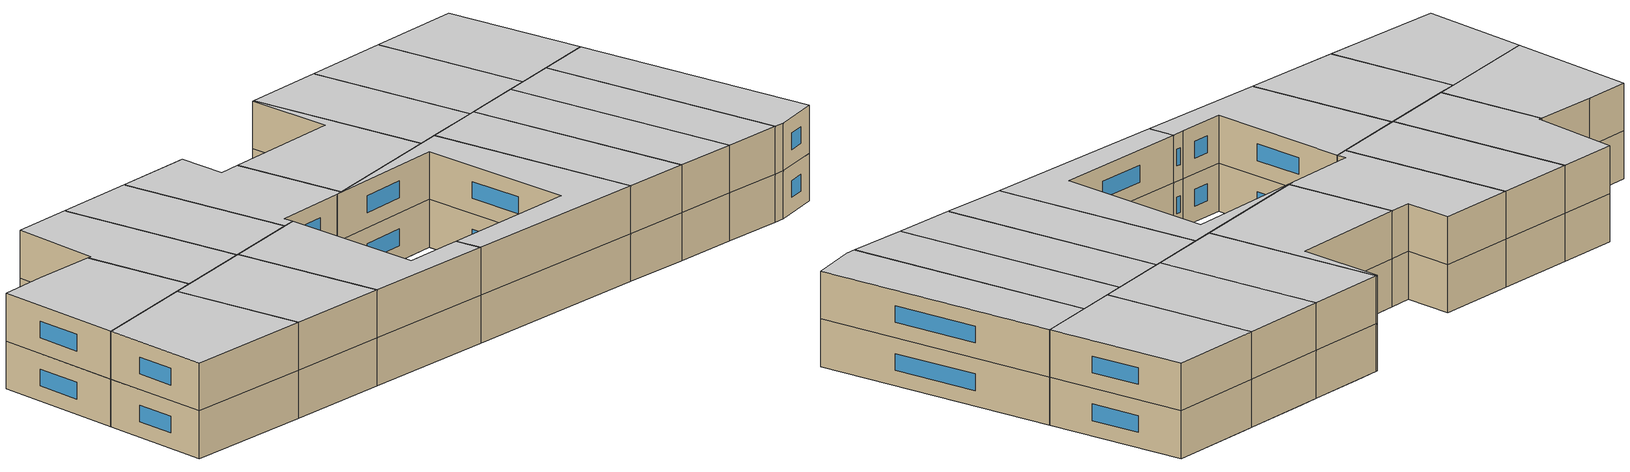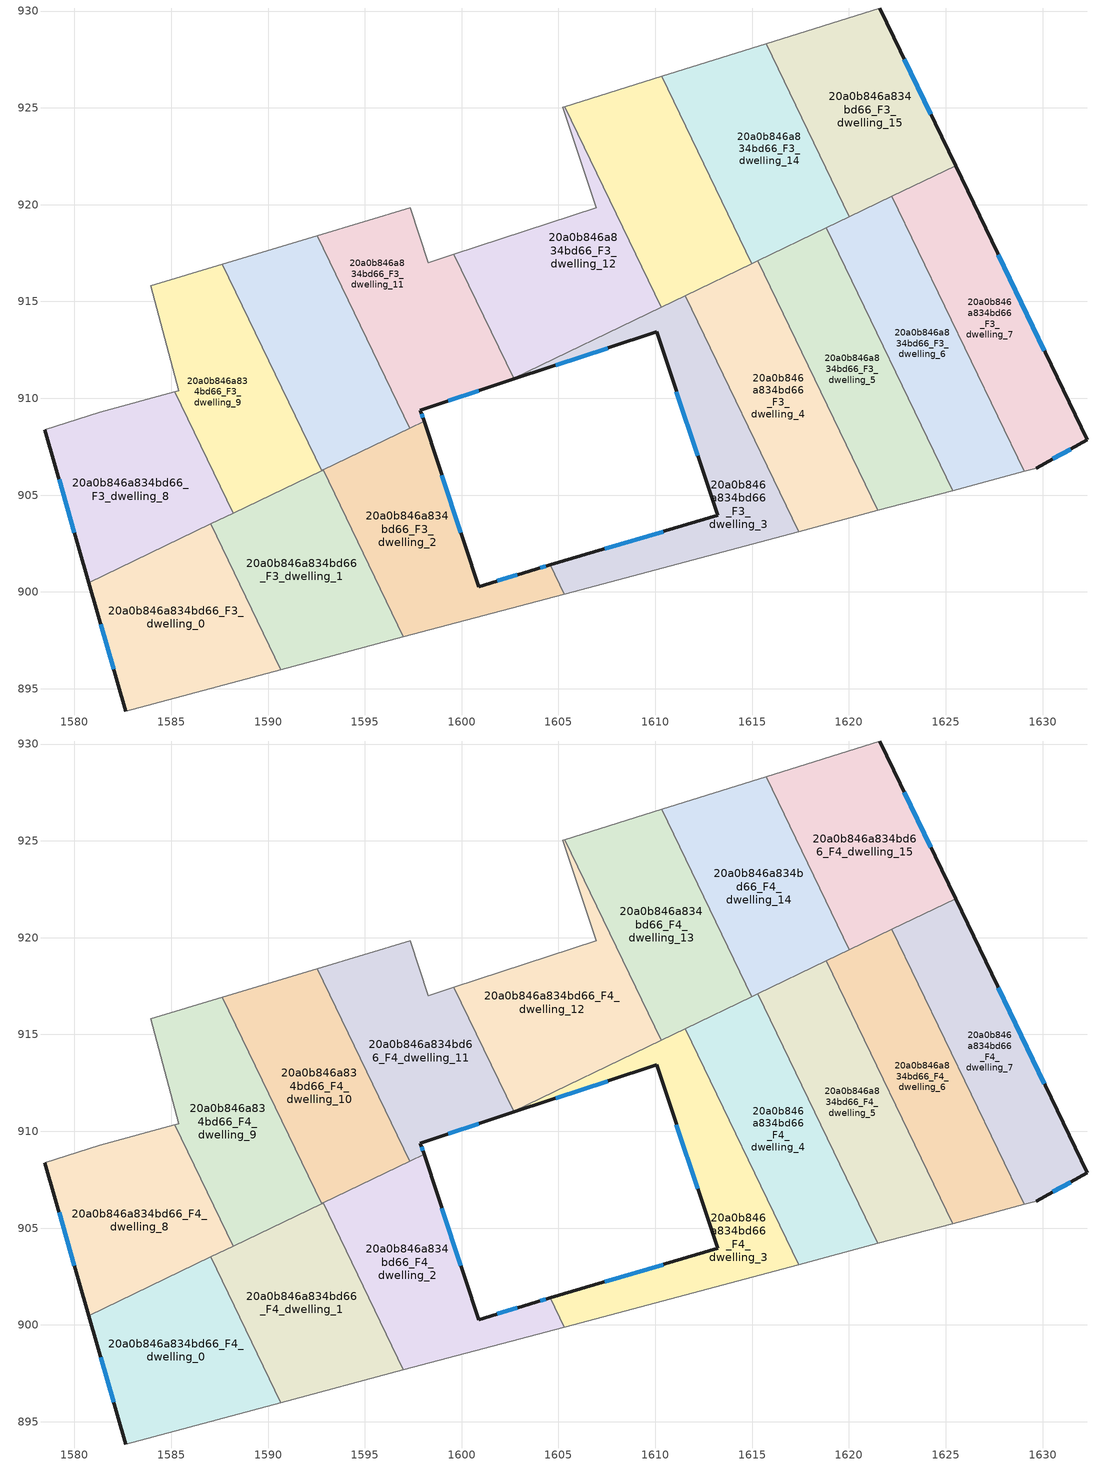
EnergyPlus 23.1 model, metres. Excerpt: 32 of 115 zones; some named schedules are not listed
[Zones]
20a0b846a834bd66_F3_dwelling_0
 floor to 20a0b846a834bd66_F2_dwelling_0 (EU_floor_Construction): 1587.04,903.51 1590.66,895.98 1582.65,893.85 1580.74,900.48 z9
 wall outside (EU_wall_Construction): 1580.74,900.48 1582.65,893.85 z9:12
 wall to 20a0b846a834bd66_F3_dwelling_1 (EU_wall_Construction): 1590.66,895.98 1587.04,903.51 z9:12
 wall adiabatic (EU_wall_Construction): 1582.65,893.85 1590.66,895.98 z9:12
 wall to 20a0b846a834bd66_F3_dwelling_8 (EU_wall_Construction): 1587.04,903.51 1580.74,900.48 z9:12
 window (EU_Window_Construction): 1581.36,898.33 1582.03,896.01 z9.98:11.02
20a0b846a834bd66_F3_dwelling_1
 floor to 20a0b846a834bd66_F2_dwelling_1 (EU_floor_Construction): 1592.84,906.3 1596.99,897.67 1590.66,895.98 1587.04,903.51 z9
 wall to 20a0b846a834bd66_F3_dwelling_2 (EU_wall_Construction): 1596.99,897.67 1592.84,906.3 z9:12
 wall adiabatic (EU_wall_Construction): 1590.66,895.98 1596.99,897.67 z9:12
 wall to 20a0b846a834bd66_F3_dwelling_9 (EU_wall_Construction): 1592.76,906.27 1588.2,904.07 z9:12
 wall to 20a0b846a834bd66_F3_dwelling_8 (EU_wall_Construction): 1588.2,904.07 1587.03,903.51 z9:12
 wall to 20a0b846a834bd66_F3_dwelling_10 (EU_wall_Construction): 1592.84,906.3 1592.76,906.27 z9:12
20a0b846a834bd66_F3_dwelling_10
 floor to 20a0b846a834bd66_F2_dwelling_10 (EU_floor_Construction): 1590.87,917.89 1595.76,907.71 1592.76,906.27 1587.64,916.92 z9
 floor to 20a0b846a834bd66_F2_dwelling_11 (EU_floor_Construction): 1592.54,918.39 1597.32,908.46 1595.76,907.71 1590.87,917.89 z9
 wall to 20a0b846a834bd66_F3_dwelling_11 (EU_wall_Construction): 1597.32,908.46 1592.54,918.39 z9:12
 wall to 20a0b846a834bd66_F3_dwelling_9 (EU_wall_Construction): 1587.64,916.92 1592.77,906.26 z9:12
 wall adiabatic (EU_wall_Construction): 1592.54,918.39 1587.64,916.92 z9:12
 wall to 20a0b846a834bd66_F3_dwelling_2 (EU_wall_Construction): 1592.84,906.3 1597.32,908.46 z9:12
20a0b846a834bd66_F3_dwelling_11
 floor to 20a0b846a834bd66_F2_dwelling_11 (EU_floor_Construction): 1597.33,919.83 1598.26,916.99 1596.84,916.52 1599.94,910.08 1597.86,909.39 1598.06,908.81 1597.32,908.46 1592.54,918.39 z9
 floor to 20a0b846a834bd66_F2_dwelling_12 (EU_floor_Construction): 1599.6,917.43 1602.68,911.03 1602.34,910.87 1599.94,910.08 1596.84,916.52 z9
 wall outside (EU_wall_Construction): 1598.06,908.81 1597.86,909.39 1602.33,910.87 z9:12
 wall adiabatic (EU_wall_Construction): 1599.6,917.43 1598.26,916.99 1597.33,919.83 1592.54,918.39 z9:12
 wall to 20a0b846a834bd66_F3_dwelling_12 (EU_wall_Construction): 1602.68,911.03 1599.6,917.43 z9:12
 wall to 20a0b846a834bd66_F3_dwelling_3 (EU_wall_Construction): 1602.33,910.87 1602.68,911.03 z9:12
 wall to 20a0b846a834bd66_F3_dwelling_2 (EU_wall_Construction): 1597.32,908.46 1598.06,908.81 z9:12
 window (EU_Window_Construction): 1599.32,909.87 1600.88,910.39 / 1597.99,909 1597.93,909.2 z9.98:11.02
20a0b846a834bd66_F3_dwelling_12
 floor to 20a0b846a834bd66_F2_dwelling_13 (EU_floor_Construction): 1605.32,925.07 1610.31,914.7 1606.06,912.66 1603.2,918.6 1606.96,919.84 1605.23,925.04 z9
 floor adiabatic (EU_floor_Construction): 1603.2,918.6 1606.06,912.66 1602.68,911.03 1599.6,917.43 z9
 wall adiabatic (EU_wall_Construction): 1605.32,925.07 1605.23,925.04 1606.96,919.84 1599.6,917.43 z9:12
 wall to 20a0b846a834bd66_F3_dwelling_13 (EU_wall_Construction): 1610.31,914.7 1605.32,925.07 z9:12
 wall to 20a0b846a834bd66_F3_dwelling_3 (EU_wall_Construction): 1602.68,911.03 1610.31,914.7 z9:12
20a0b846a834bd66_F3_dwelling_13
 floor to 20a0b846a834bd66_F2_dwelling_14 (EU_floor_Construction): 1610.33,926.63 1614.99,916.95 1611.83,915.44 1606.95,925.58 z9
 floor to 20a0b846a834bd66_F2_dwelling_13 (EU_floor_Construction): 1606.95,925.58 1611.83,915.44 1610.31,914.7 1605.32,925.07 z9
 wall to 20a0b846a834bd66_F3_dwelling_14 (EU_wall_Construction): 1614.99,916.95 1610.33,926.63 z9:12
 wall adiabatic (EU_wall_Construction): 1610.33,926.63 1605.32,925.07 z9:12
 wall to 20a0b846a834bd66_F3_dwelling_4 (EU_wall_Construction): 1611.56,915.3 1614.99,916.95 z9:12
 wall to 20a0b846a834bd66_F3_dwelling_3 (EU_wall_Construction): 1610.31,914.7 1611.56,915.3 z9:12
20a0b846a834bd66_F3_dwelling_14
 floor to 20a0b846a834bd66_F2_dwelling_14 (EU_floor_Construction): 1611.49,927 1616.07,917.47 1614.99,916.95 1610.33,926.63 z9
 floor to 20a0b846a834bd66_F2_dwelling_15 (EU_floor_Construction): 1615.72,928.32 1620.02,919.38 1616.07,917.48 1611.49,927 z9
 wall to 20a0b846a834bd66_F3_dwelling_15 (EU_wall_Construction): 1620.02,919.38 1615.72,928.32 z9:12
 wall adiabatic (EU_wall_Construction): 1615.72,928.32 1610.33,926.63 z9:12
 wall to 20a0b846a834bd66_F3_dwelling_5 (EU_wall_Construction): 1615.3,917.1 1618.84,918.81 z9:12
 wall to 20a0b846a834bd66_F3_dwelling_4 (EU_wall_Construction): 1614.99,916.95 1615.3,917.1 z9:12
 wall to 20a0b846a834bd66_F3_dwelling_6 (EU_wall_Construction): 1618.84,918.81 1620.02,919.38 z9:12
20a0b846a834bd66_F3_dwelling_15
 floor to 20a0b846a834bd66_F2_dwelling_16 (EU_floor_Construction): 1621.59,930.16 1625.51,922.01 1620.61,919.66 1616.35,928.52 z9
 floor to 20a0b846a834bd66_F2_dwelling_15 (EU_floor_Construction): 1616.35,928.52 1620.61,919.66 1620.02,919.38 1615.72,928.32 z9
 wall outside (EU_wall_Construction): 1625.51,922.01 1621.59,930.16 z9:12
 wall adiabatic (EU_wall_Construction): 1621.59,930.16 1615.72,928.32 z9:12
 wall to 20a0b846a834bd66_F3_dwelling_7 (EU_wall_Construction): 1622.21,920.43 1625.51,922.01 z9:12
 wall to 20a0b846a834bd66_F3_dwelling_6 (EU_wall_Construction): 1620.02,919.37 1622.21,920.43 z9:12
 window (EU_Window_Construction): 1624.24,924.66 1622.87,927.51 z9.98:11.02
20a0b846a834bd66_F3_dwelling_2
 floor to 20a0b846a834bd66_F2_dwelling_2 (EU_floor_Construction): 1598.06,908.81 1600.88,900.28 1603.81,901.17 1604.58,901.4 1605.31,899.89 1596.99,897.67 1592.84,906.3 z9
 wall outside (EU_wall_Construction): 1604.58,901.4 1603.81,901.17 1600.88,900.28 1598.06,908.81 z9:12
 wall to 20a0b846a834bd66_F3_dwelling_3 (EU_wall_Construction): 1605.31,899.89 1604.58,901.4 z9:12
 wall adiabatic (EU_wall_Construction): 1596.99,897.67 1605.31,899.89 z9:12
 window (EU_Window_Construction): 1599.96,903.05 1598.98,906.04 / 1602.86,900.88 1601.84,900.57 / 1604.33,901.32 1604.06,901.24 z9.98:11.02
20a0b846a834bd66_F3_dwelling_3
 floor to 20a0b846a834bd66_F2_dwelling_3 (EU_floor_Construction): 1611.56,915.3 1617.42,903.12 1605.31,899.89 1604.58,901.4 1613.21,903.95 1609.75,914.43 z9
 floor to 20a0b846a834bd66_F2_dwelling_13 (EU_floor_Construction): 1609.74,914.43 1610.07,913.43 1606.29,912.18 1606.06,912.66 z9
 floor adiabatic (EU_floor_Construction): 1610.07,913.43 1609.75,914.43 1613.21,903.95 z9
 floor to 20a0b846a834bd66_F2_dwelling_12 (EU_floor_Construction): 1606.05,912.66 1606.28,912.17 1602.34,910.87 z9
 wall outside (EU_wall_Construction): 1602.33,910.87 1610.07,913.43 1613.21,903.95 1604.58,901.4 z9:12
 wall to 20a0b846a834bd66_F3_dwelling_4 (EU_wall_Construction): 1617.42,903.12 1611.56,915.3 z9:12
 wall adiabatic (EU_wall_Construction): 1605.31,899.89 1617.42,903.12 z9:12
 window (EU_Window_Construction): 1611.1,910.35 1612.19,907.03 / 1604.85,911.7 1607.56,912.6 / 1610.41,903.12 1607.39,902.23 z9.98:11.02
20a0b846a834bd66_F3_dwelling_4
 floor to 20a0b846a834bd66_F2_dwelling_4 (EU_floor_Construction): 1615.3,917.1 1621.5,904.21 1617.42,903.12 1611.56,915.3 z9
 wall to 20a0b846a834bd66_F3_dwelling_5 (EU_wall_Construction): 1621.5,904.21 1615.3,917.1 z9:12
 wall adiabatic (EU_wall_Construction): 1617.42,903.12 1621.5,904.21 z9:12
20a0b846a834bd66_F3_dwelling_5
 floor to 20a0b846a834bd66_F2_dwelling_5 (EU_floor_Construction): 1618.84,918.81 1625.37,905.24 1621.5,904.21 1615.3,917.1 z9
 wall to 20a0b846a834bd66_F3_dwelling_6 (EU_wall_Construction): 1625.37,905.24 1618.84,918.81 z9:12
 wall adiabatic (EU_wall_Construction): 1621.5,904.21 1625.37,905.24 z9:12
20a0b846a834bd66_F3_dwelling_6
 floor to 20a0b846a834bd66_F2_dwelling_6 (EU_floor_Construction): 1622.21,920.43 1629.05,906.22 1625.37,905.24 1618.84,918.81 z9
 wall to 20a0b846a834bd66_F3_dwelling_7 (EU_wall_Construction): 1629.05,906.22 1622.21,920.43 z9:12
 wall adiabatic (EU_wall_Construction): 1625.37,905.24 1629.05,906.22 z9:12
20a0b846a834bd66_F3_dwelling_7
 floor to 20a0b846a834bd66_F2_dwelling_7 (EU_floor_Construction): 1625.51,922.01 1632.31,907.86 1629.68,906.39 1629.05,906.22 1622.21,920.43 z9
 wall outside (EU_wall_Construction): 1629.68,906.39 1632.31,907.86 1625.51,922.01 z9:12
 wall adiabatic (EU_wall_Construction): 1629.05,906.22 1629.68,906.39 z9:12
 window (EU_Window_Construction): 1630.1,912.46 1627.72,917.41 / 1630.54,906.87 1631.46,907.38 z9.98:11.02
20a0b846a834bd66_F3_dwelling_8
 floor to 20a0b846a834bd66_F2_dwelling_8 (EU_floor_Construction): 1584.29,910.09 1587.38,903.67 1580.74,900.48 1578.46,908.38 1581.31,909.27 z9
 floor to 20a0b846a834bd66_F2_dwelling_9 (EU_floor_Construction): 1585.19,910.33 1588.2,904.07 1587.38,903.67 1584.29,910.09 z9
 wall outside (EU_wall_Construction): 1578.46,908.38 1580.74,900.48 z9:12
 wall adiabatic (EU_wall_Construction): 1585.19,910.33 1581.31,909.27 1578.46,908.38 z9:12
 wall to 20a0b846a834bd66_F3_dwelling_9 (EU_wall_Construction): 1588.2,904.07 1585.19,910.33 z9:12
 window (EU_Window_Construction): 1579.2,905.81 1580,903.05 z9.98:11.02
20a0b846a834bd66_F3_dwelling_9
 floor to 20a0b846a834bd66_F2_dwelling_9 (EU_floor_Construction): 1586.59,916.61 1591.79,905.8 1588.2,904.07 1585.19,910.33 1585.39,910.39 1583.95,915.82 z9
 floor to 20a0b846a834bd66_F2_dwelling_10 (EU_floor_Construction): 1587.64,916.92 1592.76,906.27 1591.79,905.8 1586.59,916.61 z9
 wall adiabatic (EU_wall_Construction): 1587.64,916.92 1583.95,915.82 1585.39,910.39 1585.19,910.33 z9:12
20a0b846a834bd66_F4_dwelling_0
 floor to 20a0b846a834bd66_F3_dwelling_0 (EU_floor_Construction): 1587.04,903.51 1590.66,895.98 1582.65,893.85 1580.74,900.48 z12
 wall outside (EU_wall_Construction): 1580.74,900.48 1582.65,893.85 z12:15
 wall to 20a0b846a834bd66_F4_dwelling_1 (EU_wall_Construction): 1590.66,895.98 1587.04,903.51 z12:15
 wall adiabatic (EU_wall_Construction): 1582.65,893.85 1590.66,895.98 z12:15
 wall to 20a0b846a834bd66_F4_dwelling_8 (EU_wall_Construction): 1587.04,903.51 1580.74,900.48 z12:15
 window (EU_Window_Construction): 1581.36,898.33 1582.03,896.01 z12.98:14.02
 ceiling to 20a0b846a834bd66_F5_dwelling_0 (EU_floor_Construction): 1590.66,895.98 1587.04,903.51 1580.74,900.48 1582.65,893.85 z15
20a0b846a834bd66_F4_dwelling_1
 floor to 20a0b846a834bd66_F3_dwelling_1 (EU_floor_Construction): 1592.84,906.3 1596.99,897.67 1590.66,895.98 1587.04,903.51 z12
 wall to 20a0b846a834bd66_F4_dwelling_2 (EU_wall_Construction): 1596.99,897.67 1592.84,906.3 z12:15
 wall adiabatic (EU_wall_Construction): 1590.66,895.98 1596.99,897.67 z12:15
 wall to 20a0b846a834bd66_F4_dwelling_9 (EU_wall_Construction): 1592.76,906.27 1588.2,904.07 z12:15
 wall to 20a0b846a834bd66_F4_dwelling_8 (EU_wall_Construction): 1588.2,904.07 1587.03,903.51 z12:15
 wall to 20a0b846a834bd66_F4_dwelling_10 (EU_wall_Construction): 1592.84,906.3 1592.76,906.27 z12:15
 ceiling to 20a0b846a834bd66_F5_dwelling_1 (EU_floor_Construction): 1596.99,897.67 1592.84,906.3 1587.04,903.51 1590.66,895.98 z15
20a0b846a834bd66_F4_dwelling_10
 floor to 20a0b846a834bd66_F3_dwelling_10 (EU_floor_Construction): 1592.54,918.39 1597.32,908.46 1592.77,906.26 1587.64,916.92 z12
 wall to 20a0b846a834bd66_F4_dwelling_11 (EU_wall_Construction): 1597.32,908.46 1592.54,918.39 z12:15
 wall to 20a0b846a834bd66_F4_dwelling_9 (EU_wall_Construction): 1587.64,916.92 1592.77,906.26 z12:15
 wall adiabatic (EU_wall_Construction): 1592.54,918.39 1587.64,916.92 z12:15
 wall to 20a0b846a834bd66_F4_dwelling_2 (EU_wall_Construction): 1592.84,906.3 1597.32,908.46 z12:15
 ceiling to 20a0b846a834bd66_F5_dwelling_10 (EU_floor_Construction): 1597.32,908.46 1592.54,918.39 1587.64,916.92 1592.77,906.26 z15
20a0b846a834bd66_F4_dwelling_11
 floor to 20a0b846a834bd66_F3_dwelling_11 (EU_floor_Construction): 1599.6,917.43 1602.68,911.03 1602.33,910.87 1597.86,909.39 1598.06,908.81 1597.32,908.46 1592.54,918.39 1597.33,919.83 1598.26,916.99 z12
 wall outside (EU_wall_Construction): 1598.06,908.81 1597.86,909.39 1602.33,910.87 z12:15
 wall adiabatic (EU_wall_Construction): 1599.6,917.43 1598.26,916.99 1597.33,919.83 1592.54,918.39 z12:15
 wall to 20a0b846a834bd66_F4_dwelling_12 (EU_wall_Construction): 1602.68,911.03 1599.6,917.43 z12:15
 wall to 20a0b846a834bd66_F4_dwelling_3 (EU_wall_Construction): 1602.33,910.87 1602.68,911.03 z12:15
 wall to 20a0b846a834bd66_F4_dwelling_2 (EU_wall_Construction): 1597.32,908.46 1598.06,908.81 z12:15
 window (EU_Window_Construction): 1599.32,909.87 1600.88,910.39 / 1597.99,909 1597.93,909.2 z12.98:14.02
 ceiling to 20a0b846a834bd66_F5_dwelling_11 (EU_floor_Construction): 1602.33,910.87 1602.68,911.03 1599.6,917.43 1598.26,916.99 1597.33,919.83 1592.54,918.39 1597.32,908.46 1598.06,908.81 1597.86,909.39 z15
20a0b846a834bd66_F4_dwelling_12
 floor to 20a0b846a834bd66_F3_dwelling_12 (EU_floor_Construction): 1605.32,925.07 1610.31,914.7 1602.68,911.03 1599.6,917.43 1606.96,919.84 1605.23,925.04 z12
 wall adiabatic (EU_wall_Construction): 1605.32,925.07 1605.23,925.04 1606.96,919.84 1599.6,917.43 z12:15
 wall to 20a0b846a834bd66_F4_dwelling_13 (EU_wall_Construction): 1610.31,914.7 1605.32,925.07 z12:15
 wall to 20a0b846a834bd66_F4_dwelling_3 (EU_wall_Construction): 1602.68,911.03 1610.31,914.7 z12:15
 ceiling to 20a0b846a834bd66_F5_dwelling_12 (EU_floor_Construction): 1610.31,914.7 1605.32,925.07 1605.23,925.04 1606.96,919.84 1599.6,917.43 1602.68,911.03 z15
20a0b846a834bd66_F4_dwelling_13
 floor to 20a0b846a834bd66_F3_dwelling_13 (EU_floor_Construction): 1610.33,926.63 1614.99,916.95 1610.31,914.7 1605.32,925.07 z12
 wall to 20a0b846a834bd66_F4_dwelling_14 (EU_wall_Construction): 1614.99,916.95 1610.33,926.63 z12:15
 wall adiabatic (EU_wall_Construction): 1610.33,926.63 1605.32,925.07 z12:15
 wall to 20a0b846a834bd66_F4_dwelling_4 (EU_wall_Construction): 1611.56,915.3 1614.99,916.95 z12:15
 wall to 20a0b846a834bd66_F4_dwelling_3 (EU_wall_Construction): 1610.31,914.7 1611.56,915.3 z12:15
 ceiling to 20a0b846a834bd66_F5_dwelling_13 (EU_floor_Construction): 1614.99,916.95 1610.33,926.63 1605.32,925.07 1610.31,914.7 z15
20a0b846a834bd66_F4_dwelling_14
 floor to 20a0b846a834bd66_F3_dwelling_14 (EU_floor_Construction): 1615.72,928.32 1620.02,919.38 1614.99,916.95 1610.33,926.63 z12
 wall to 20a0b846a834bd66_F4_dwelling_15 (EU_wall_Construction): 1620.02,919.38 1615.72,928.32 z12:15
 wall adiabatic (EU_wall_Construction): 1615.72,928.32 1610.33,926.63 z12:15
 wall to 20a0b846a834bd66_F4_dwelling_5 (EU_wall_Construction): 1615.3,917.1 1618.84,918.81 z12:15
 wall to 20a0b846a834bd66_F4_dwelling_4 (EU_wall_Construction): 1614.99,916.95 1615.3,917.1 z12:15
 wall to 20a0b846a834bd66_F4_dwelling_6 (EU_wall_Construction): 1618.84,918.81 1620.02,919.38 z12:15
 ceiling to 20a0b846a834bd66_F5_dwelling_14 (EU_floor_Construction): 1620.02,919.38 1615.72,928.32 1610.33,926.63 1614.99,916.95 z15
20a0b846a834bd66_F4_dwelling_15
 floor to 20a0b846a834bd66_F3_dwelling_15 (EU_floor_Construction): 1621.59,930.16 1625.51,922.01 1620.02,919.38 1615.72,928.32 z12
 wall outside (EU_wall_Construction): 1625.51,922.01 1621.59,930.16 z12:15
 wall adiabatic (EU_wall_Construction): 1621.59,930.16 1615.72,928.32 z12:15
 wall to 20a0b846a834bd66_F4_dwelling_7 (EU_wall_Construction): 1622.21,920.43 1625.51,922.01 z12:15
 wall to 20a0b846a834bd66_F4_dwelling_6 (EU_wall_Construction): 1620.02,919.37 1622.21,920.43 z12:15
 window (EU_Window_Construction): 1624.24,924.66 1622.87,927.51 z12.98:14.02
 ceiling to 20a0b846a834bd66_F5_dwelling_15 (EU_floor_Construction): 1625.51,922.01 1621.59,930.16 1615.72,928.32 1620.02,919.38 z15
20a0b846a834bd66_F4_dwelling_2
 floor to 20a0b846a834bd66_F3_dwelling_2 (EU_floor_Construction): 1598.06,908.81 1600.88,900.28 1603.81,901.17 1604.58,901.4 1605.31,899.89 1596.99,897.67 1592.84,906.3 z12
 wall outside (EU_wall_Construction): 1604.58,901.4 1603.81,901.17 1600.88,900.28 1598.06,908.81 z12:15
 wall to 20a0b846a834bd66_F4_dwelling_3 (EU_wall_Construction): 1605.31,899.89 1604.58,901.4 z12:15
 wall adiabatic (EU_wall_Construction): 1596.99,897.67 1605.31,899.89 z12:15
 window (EU_Window_Construction): 1599.96,903.05 1598.98,906.04 / 1602.86,900.88 1601.84,900.57 / 1604.33,901.32 1604.06,901.24 z12.98:14.02
 ceiling to 20a0b846a834bd66_F5_dwelling_2 (EU_floor_Construction): 1605.31,899.89 1604.58,901.4 1603.81,901.17 1600.88,900.28 1598.06,908.81 1592.84,906.3 1596.99,897.67 z15
20a0b846a834bd66_F4_dwelling_3
 floor to 20a0b846a834bd66_F3_dwelling_3 (EU_floor_Construction): 1611.56,915.3 1617.42,903.12 1605.31,899.89 1604.58,901.4 1613.21,903.95 1610.07,913.43 1602.33,910.87 z12
 wall outside (EU_wall_Construction): 1602.33,910.87 1610.07,913.43 1613.21,903.95 1604.58,901.4 z12:15
 wall to 20a0b846a834bd66_F4_dwelling_4 (EU_wall_Construction): 1617.42,903.12 1611.56,915.3 z12:15
 wall adiabatic (EU_wall_Construction): 1605.31,899.89 1617.42,903.12 z12:15
 window (EU_Window_Construction): 1611.1,910.35 1612.19,907.03 / 1604.85,911.7 1607.56,912.6 / 1610.41,903.12 1607.39,902.23 z12.98:14.02
 ceiling to 20a0b846a834bd66_F5_dwelling_3 (EU_floor_Construction): 1617.42,903.12 1611.56,915.3 1602.33,910.87 1610.07,913.43 1613.21,903.95 1604.58,901.4 1605.31,899.89 z15
20a0b846a834bd66_F4_dwelling_4
 floor to 20a0b846a834bd66_F3_dwelling_4 (EU_floor_Construction): 1615.3,917.1 1621.5,904.21 1617.42,903.12 1611.56,915.3 z12
 wall to 20a0b846a834bd66_F4_dwelling_5 (EU_wall_Construction): 1621.5,904.21 1615.3,917.1 z12:15
 wall adiabatic (EU_wall_Construction): 1617.42,903.12 1621.5,904.21 z12:15
 ceiling to 20a0b846a834bd66_F5_dwelling_4 (EU_floor_Construction): 1621.5,904.21 1615.3,917.1 1611.56,915.3 1617.42,903.12 z15
20a0b846a834bd66_F4_dwelling_5
 floor to 20a0b846a834bd66_F3_dwelling_5 (EU_floor_Construction): 1618.84,918.81 1625.37,905.24 1621.5,904.21 1615.3,917.1 z12
 wall to 20a0b846a834bd66_F4_dwelling_6 (EU_wall_Construction): 1625.37,905.24 1618.84,918.81 z12:15
 wall adiabatic (EU_wall_Construction): 1621.5,904.21 1625.37,905.24 z12:15
 ceiling to 20a0b846a834bd66_F5_dwelling_5 (EU_floor_Construction): 1625.37,905.24 1618.84,918.81 1615.3,917.1 1621.5,904.21 z15
20a0b846a834bd66_F4_dwelling_6
 floor to 20a0b846a834bd66_F3_dwelling_6 (EU_floor_Construction): 1622.21,920.43 1629.05,906.22 1625.37,905.24 1618.84,918.81 z12
 wall to 20a0b846a834bd66_F4_dwelling_7 (EU_wall_Construction): 1629.05,906.22 1622.21,920.43 z12:15
 wall adiabatic (EU_wall_Construction): 1625.37,905.24 1629.05,906.22 z12:15
 ceiling to 20a0b846a834bd66_F5_dwelling_6 (EU_floor_Construction): 1629.05,906.22 1622.21,920.43 1618.84,918.81 1625.37,905.24 z15
20a0b846a834bd66_F4_dwelling_7
 floor to 20a0b846a834bd66_F3_dwelling_7 (EU_floor_Construction): 1625.51,922.01 1632.31,907.86 1629.68,906.39 1629.05,906.22 1622.21,920.43 z12
 wall outside (EU_wall_Construction): 1629.68,906.39 1632.31,907.86 1625.51,922.01 z12:15
 wall adiabatic (EU_wall_Construction): 1629.05,906.22 1629.68,906.39 z12:15
 window (EU_Window_Construction): 1630.1,912.46 1627.72,917.41 / 1630.54,906.87 1631.46,907.38 z12.98:14.02
 ceiling to 20a0b846a834bd66_F5_dwelling_7 (EU_floor_Construction): 1632.31,907.86 1625.51,922.01 1622.21,920.43 1629.05,906.22 1629.68,906.39 z15
20a0b846a834bd66_F4_dwelling_8
 floor to 20a0b846a834bd66_F3_dwelling_8 (EU_floor_Construction): 1585.19,910.33 1588.2,904.07 1580.74,900.48 1578.46,908.38 1581.31,909.27 z12
 wall outside (EU_wall_Construction): 1578.46,908.38 1580.74,900.48 z12:15
 wall adiabatic (EU_wall_Construction): 1585.19,910.33 1581.31,909.27 1578.46,908.38 z12:15
 wall to 20a0b846a834bd66_F4_dwelling_9 (EU_wall_Construction): 1588.2,904.07 1585.19,910.33 z12:15
 window (EU_Window_Construction): 1579.2,905.81 1580,903.05 z12.98:14.02
 ceiling to 20a0b846a834bd66_F5_dwelling_8 (EU_floor_Construction): 1588.2,904.07 1585.19,910.33 1581.31,909.27 1578.46,908.38 1580.74,900.48 z15
20a0b846a834bd66_F4_dwelling_9
 floor to 20a0b846a834bd66_F3_dwelling_9 (EU_floor_Construction): 1587.64,916.92 1592.77,906.26 1588.2,904.07 1585.19,910.33 1585.39,910.39 1583.95,915.82 z12
 wall adiabatic (EU_wall_Construction): 1587.64,916.92 1583.95,915.82 1585.39,910.39 1585.19,910.33 z12:15
 ceiling to 20a0b846a834bd66_F5_dwelling_9 (EU_floor_Construction): 1592.77,906.26 1587.64,916.92 1583.95,915.82 1585.39,910.39 1585.19,910.33 1588.2,904.07 z15
[Building]
EU S2 Campaign: North Axis=0; Terrain=City; Solar Distribution=FullExterior
[Site:Location]
Bologna: Latitude=44.5; Longitude=11.25; Time Zone=1; Elevation=37
[SizingPeriod:WeatherFileDays]
AnnualSizingPeriod: Begin Month=1; Begin Day of Month=1; End Month=12; End Day of Month=31; Day of Week for Start Day=Monday; Use Weather File Daylight Saving Period=No; Use Weather File Rain and Snow Indicators=No
[MATERIAL]
EU_InternalMass_Material: Roughness=MediumRough; Thickness=0.1; Conductivity=1; Density=1800; Specific Heat=900; Thermal Absorptance=0.9; Solar Absorptance=0.7; Visible Absorptance=0.7
[MATERIAL:NOMASS] Roughness=MediumRough; Thermal Absorptance=0.9; Solar Absorptance=0.7; Visible Absorptance=0.7
Name | Thermal Resistance
EU_wall_NoMass | 0.905828
EU_floor_NoMass | 0.67114
[WINDOWMATERIAL:SIMPLEGLAZINGSYSTEM]
EU_Window_SimpleGlazing: UFactor=4.52486; Solar Heat Gain Coefficient=0.85; Visible Transmittance=0.85
[CONSTRUCTION]
EU_wall_Construction: EU_wall_NoMass
EU_floor_Construction: EU_floor_NoMass
EU_Window_Construction: EU_Window_SimpleGlazing
EU_InternalMass_Construction: EU_InternalMass_Material
[ZONE] Type=1; Multiplier=1; Ceiling Height=autocalculate; Floor Area=autocalculate; Part of Total Floor Area=Yes
Name | Volume
20a0b846a834bd66_F3_dwelling_0; 20a0b846a834bd66_F4_dwelling_0 | 173.226
20a0b846a834bd66_F3_dwelling_1; 20a0b846a834bd66_F4_dwelling_1 | 173.222
20a0b846a834bd66_F3_dwelling_10; 20a0b846a834bd66_F4_dwelling_10; 20a0b846a834bd66_F3_dwelling_13; 20a0b846a834bd66_F4_dwelling_13 | 173.213
20a0b846a834bd66_F3_dwelling_11; 20a0b846a834bd66_F4_dwelling_11 | 173.224
20a0b846a834bd66_F3_dwelling_12; 20a0b846a834bd66_F4_dwelling_12 | 173.248
20a0b846a834bd66_F3_dwelling_14; 20a0b846a834bd66_F4_dwelling_14; 20a0b846a834bd66_F3_dwelling_4; 20a0b846a834bd66_F4_dwelling_4 | 173.218
20a0b846a834bd66_F3_dwelling_15; 20a0b846a834bd66_F4_dwelling_15; 20a0b846a834bd66_F3_dwelling_3; 20a0b846a834bd66_F4_dwelling_3 | 173.228
20a0b846a834bd66_F3_dwelling_2; 20a0b846a834bd66_F4_dwelling_2; 20a0b846a834bd66_F3_dwelling_7; 20a0b846a834bd66_F4_dwelling_7 | 173.216
20a0b846a834bd66_F3_dwelling_5; 20a0b846a834bd66_F4_dwelling_5 | 173.198
20a0b846a834bd66_F3_dwelling_6; 20a0b846a834bd66_F4_dwelling_6 | 173.201
20a0b846a834bd66_F3_dwelling_8; 20a0b846a834bd66_F4_dwelling_8 | 173.205
20a0b846a834bd66_F3_dwelling_9; 20a0b846a834bd66_F4_dwelling_9 | 173.24
[INTERNALMASS] Construction=EU_InternalMass_Construction
Name | Zone or ZoneList | Surface Area
20a0b846a834bd66_F3_dwelling_0_EU_InternalMass | 20a0b846a834bd66_F3_dwelling_0 | 57.7419
20a0b846a834bd66_F3_dwelling_1_EU_InternalMass | 20a0b846a834bd66_F3_dwelling_1 | 57.7408
20a0b846a834bd66_F3_dwelling_2_EU_InternalMass | 20a0b846a834bd66_F3_dwelling_2 | 57.7387
20a0b846a834bd66_F3_dwelling_3_EU_InternalMass | 20a0b846a834bd66_F3_dwelling_3 | 57.7422
20a0b846a834bd66_F3_dwelling_4_EU_InternalMass | 20a0b846a834bd66_F3_dwelling_4 | 57.7391
20a0b846a834bd66_F3_dwelling_5_EU_InternalMass | 20a0b846a834bd66_F3_dwelling_5 | 57.7328
20a0b846a834bd66_F3_dwelling_6_EU_InternalMass | 20a0b846a834bd66_F3_dwelling_6 | 57.7335
20a0b846a834bd66_F3_dwelling_7_EU_InternalMass | 20a0b846a834bd66_F3_dwelling_7 | 57.7386
20a0b846a834bd66_F3_dwelling_8_EU_InternalMass | 20a0b846a834bd66_F3_dwelling_8 | 57.7347
20a0b846a834bd66_F3_dwelling_9_EU_InternalMass | 20a0b846a834bd66_F3_dwelling_9 | 57.7474
20a0b846a834bd66_F3_dwelling_10_EU_InternalMass | 20a0b846a834bd66_F3_dwelling_10 | 57.7377
20a0b846a834bd66_F3_dwelling_11_EU_InternalMass | 20a0b846a834bd66_F3_dwelling_11 | 57.7411
20a0b846a834bd66_F3_dwelling_12_EU_InternalMass | 20a0b846a834bd66_F3_dwelling_12 | 57.7495
20a0b846a834bd66_F3_dwelling_13_EU_InternalMass | 20a0b846a834bd66_F3_dwelling_13 | 57.7379
20a0b846a834bd66_F3_dwelling_14_EU_InternalMass | 20a0b846a834bd66_F3_dwelling_14 | 57.7392
20a0b846a834bd66_F3_dwelling_15_EU_InternalMass | 20a0b846a834bd66_F3_dwelling_15 | 57.7425
20a0b846a834bd66_F4_dwelling_0_EU_InternalMass | 20a0b846a834bd66_F4_dwelling_0 | 57.7419
20a0b846a834bd66_F4_dwelling_1_EU_InternalMass | 20a0b846a834bd66_F4_dwelling_1 | 57.7408
20a0b846a834bd66_F4_dwelling_2_EU_InternalMass | 20a0b846a834bd66_F4_dwelling_2 | 57.7387
20a0b846a834bd66_F4_dwelling_3_EU_InternalMass | 20a0b846a834bd66_F4_dwelling_3 | 57.7422
20a0b846a834bd66_F4_dwelling_4_EU_InternalMass | 20a0b846a834bd66_F4_dwelling_4 | 57.7391
20a0b846a834bd66_F4_dwelling_5_EU_InternalMass | 20a0b846a834bd66_F4_dwelling_5 | 57.7328
20a0b846a834bd66_F4_dwelling_6_EU_InternalMass | 20a0b846a834bd66_F4_dwelling_6 | 57.7335
20a0b846a834bd66_F4_dwelling_7_EU_InternalMass | 20a0b846a834bd66_F4_dwelling_7 | 57.7386
20a0b846a834bd66_F4_dwelling_8_EU_InternalMass | 20a0b846a834bd66_F4_dwelling_8 | 57.7347
20a0b846a834bd66_F4_dwelling_9_EU_InternalMass | 20a0b846a834bd66_F4_dwelling_9 | 57.7474
20a0b846a834bd66_F4_dwelling_10_EU_InternalMass | 20a0b846a834bd66_F4_dwelling_10 | 57.7377
20a0b846a834bd66_F4_dwelling_11_EU_InternalMass | 20a0b846a834bd66_F4_dwelling_11 | 57.7411
20a0b846a834bd66_F4_dwelling_12_EU_InternalMass | 20a0b846a834bd66_F4_dwelling_12 | 57.7495
20a0b846a834bd66_F4_dwelling_13_EU_InternalMass | 20a0b846a834bd66_F4_dwelling_13 | 57.7379
20a0b846a834bd66_F4_dwelling_14_EU_InternalMass | 20a0b846a834bd66_F4_dwelling_14 | 57.7392
20a0b846a834bd66_F4_dwelling_15_EU_InternalMass | 20a0b846a834bd66_F4_dwelling_15 | 57.7425
[OTHEREQUIPMENT] Fuel Type=Electricity; Design Level Calculation Method=Watts/Area; Power per Zone Floor Area=1; Fraction Latent=0; Fraction Radiant=0; Fraction Lost=0; Carbon Dioxide Generation Rate=0; EndUse Subcategory=EU_Step8_InternalGains
Name | Zone or ZoneList or Space or SpaceList | Schedule
EU_Step8_InternalGain_20a0b846a834bd66_F3_dwelling_0_f000 | 20a0b846a834bd66_F3_dwelling_0 | EU_Step8_GainSchedule_20a0b846a834bd66_F3_dwelling_0_f000
EU_Step8_InternalGain_20a0b846a834bd66_F3_dwelling_1_f000 | 20a0b846a834bd66_F3_dwelling_1 | EU_Step8_GainSchedule_20a0b846a834bd66_F3_dwelling_1_f000
EU_Step8_InternalGain_20a0b846a834bd66_F3_dwelling_2_f000 | 20a0b846a834bd66_F3_dwelling_2 | EU_Step8_GainSchedule_20a0b846a834bd66_F3_dwelling_2_f000
EU_Step8_InternalGain_20a0b846a834bd66_F3_dwelling_3_f000 | 20a0b846a834bd66_F3_dwelling_3 | EU_Step8_GainSchedule_20a0b846a834bd66_F3_dwelling_3_f000
EU_Step8_InternalGain_20a0b846a834bd66_F3_dwelling_4_f000 | 20a0b846a834bd66_F3_dwelling_4 | EU_Step8_GainSchedule_20a0b846a834bd66_F3_dwelling_4_f000
EU_Step8_InternalGain_20a0b846a834bd66_F3_dwelling_5_f000 | 20a0b846a834bd66_F3_dwelling_5 | EU_Step8_GainSchedule_20a0b846a834bd66_F3_dwelling_5_f000
EU_Step8_InternalGain_20a0b846a834bd66_F3_dwelling_6_f000 | 20a0b846a834bd66_F3_dwelling_6 | EU_Step8_GainSchedule_20a0b846a834bd66_F3_dwelling_6_f000
EU_Step8_InternalGain_20a0b846a834bd66_F3_dwelling_7_f000 | 20a0b846a834bd66_F3_dwelling_7 | EU_Step8_GainSchedule_20a0b846a834bd66_F3_dwelling_7_f000
EU_Step8_InternalGain_20a0b846a834bd66_F3_dwelling_8_f000 | 20a0b846a834bd66_F3_dwelling_8 | EU_Step8_GainSchedule_20a0b846a834bd66_F3_dwelling_8_f000
EU_Step8_InternalGain_20a0b846a834bd66_F3_dwelling_9_f000 | 20a0b846a834bd66_F3_dwelling_9 | EU_Step8_GainSchedule_20a0b846a834bd66_F3_dwelling_9_f000
EU_Step8_InternalGain_20a0b846a834bd66_F3_dwelling_10_f000 | 20a0b846a834bd66_F3_dwelling_10 | EU_Step8_GainSchedule_20a0b846a834bd66_F3_dwelling_10_f000
EU_Step8_InternalGain_20a0b846a834bd66_F3_dwelling_11_f000 | 20a0b846a834bd66_F3_dwelling_11 | EU_Step8_GainSchedule_20a0b846a834bd66_F3_dwelling_11_f000
EU_Step8_InternalGain_20a0b846a834bd66_F3_dwelling_12_f000 | 20a0b846a834bd66_F3_dwelling_12 | EU_Step8_GainSchedule_20a0b846a834bd66_F3_dwelling_12_f000
EU_Step8_InternalGain_20a0b846a834bd66_F3_dwelling_13_f000 | 20a0b846a834bd66_F3_dwelling_13 | EU_Step8_GainSchedule_20a0b846a834bd66_F3_dwelling_13_f000
EU_Step8_InternalGain_20a0b846a834bd66_F3_dwelling_14_f000 | 20a0b846a834bd66_F3_dwelling_14 | EU_Step8_GainSchedule_20a0b846a834bd66_F3_dwelling_14_f000
EU_Step8_InternalGain_20a0b846a834bd66_F3_dwelling_15_f000 | 20a0b846a834bd66_F3_dwelling_15 | EU_Step8_GainSchedule_20a0b846a834bd66_F3_dwelling_15_f000
EU_Step8_InternalGain_20a0b846a834bd66_F4_dwelling_0_f000 | 20a0b846a834bd66_F4_dwelling_0 | EU_Step8_GainSchedule_20a0b846a834bd66_F4_dwelling_0_f000
EU_Step8_InternalGain_20a0b846a834bd66_F4_dwelling_1_f000 | 20a0b846a834bd66_F4_dwelling_1 | EU_Step8_GainSchedule_20a0b846a834bd66_F4_dwelling_1_f000
EU_Step8_InternalGain_20a0b846a834bd66_F4_dwelling_2_f000 | 20a0b846a834bd66_F4_dwelling_2 | EU_Step8_GainSchedule_20a0b846a834bd66_F4_dwelling_2_f000
EU_Step8_InternalGain_20a0b846a834bd66_F4_dwelling_3_f000 | 20a0b846a834bd66_F4_dwelling_3 | EU_Step8_GainSchedule_20a0b846a834bd66_F4_dwelling_3_f000
EU_Step8_InternalGain_20a0b846a834bd66_F4_dwelling_4_f000 | 20a0b846a834bd66_F4_dwelling_4 | EU_Step8_GainSchedule_20a0b846a834bd66_F4_dwelling_4_f000
EU_Step8_InternalGain_20a0b846a834bd66_F4_dwelling_5_f000 | 20a0b846a834bd66_F4_dwelling_5 | EU_Step8_GainSchedule_20a0b846a834bd66_F4_dwelling_5_f000
EU_Step8_InternalGain_20a0b846a834bd66_F4_dwelling_6_f000 | 20a0b846a834bd66_F4_dwelling_6 | EU_Step8_GainSchedule_20a0b846a834bd66_F4_dwelling_6_f000
EU_Step8_InternalGain_20a0b846a834bd66_F4_dwelling_7_f000 | 20a0b846a834bd66_F4_dwelling_7 | EU_Step8_GainSchedule_20a0b846a834bd66_F4_dwelling_7_f000
EU_Step8_InternalGain_20a0b846a834bd66_F4_dwelling_8_f000 | 20a0b846a834bd66_F4_dwelling_8 | EU_Step8_GainSchedule_20a0b846a834bd66_F4_dwelling_8_f000
EU_Step8_InternalGain_20a0b846a834bd66_F4_dwelling_9_f000 | 20a0b846a834bd66_F4_dwelling_9 | EU_Step8_GainSchedule_20a0b846a834bd66_F4_dwelling_9_f000
EU_Step8_InternalGain_20a0b846a834bd66_F4_dwelling_10_f000 | 20a0b846a834bd66_F4_dwelling_10 | EU_Step8_GainSchedule_20a0b846a834bd66_F4_dwelling_10_f000
EU_Step8_InternalGain_20a0b846a834bd66_F4_dwelling_11_f000 | 20a0b846a834bd66_F4_dwelling_11 | EU_Step8_GainSchedule_20a0b846a834bd66_F4_dwelling_11_f000
EU_Step8_InternalGain_20a0b846a834bd66_F4_dwelling_12_f000 | 20a0b846a834bd66_F4_dwelling_12 | EU_Step8_GainSchedule_20a0b846a834bd66_F4_dwelling_12_f000
EU_Step8_InternalGain_20a0b846a834bd66_F4_dwelling_13_f000 | 20a0b846a834bd66_F4_dwelling_13 | EU_Step8_GainSchedule_20a0b846a834bd66_F4_dwelling_13_f000
EU_Step8_InternalGain_20a0b846a834bd66_F4_dwelling_14_f000 | 20a0b846a834bd66_F4_dwelling_14 | EU_Step8_GainSchedule_20a0b846a834bd66_F4_dwelling_14_f000
EU_Step8_InternalGain_20a0b846a834bd66_F4_dwelling_15_f000 | 20a0b846a834bd66_F4_dwelling_15 | EU_Step8_GainSchedule_20a0b846a834bd66_F4_dwelling_15_f000
[ZONEVENTILATION:DESIGNFLOWRATE] Schedule=EU_AlwaysOn; Design Flow Rate Calculation Method=AirChanges/Hour; Air Changes per Hour=0.73129; Ventilation Type=Natural; Fan Pressure Rise=0; Fan Total Efficiency=1; Constant Term Coefficient=1; Temperature Term Coefficient=0; Velocity Term Coefficient=0; Velocity Squared Term Coefficient=0; Minimum Indoor Temperature=-100; Maximum Indoor Temperature=100; Delta Temperature=-100; Minimum Outdoor Temperature=-100; Maximum Outdoor Temperature=100; Maximum Wind Speed=40
Name | Zone or ZoneList or Space or SpaceList
EU_ConstantAir_20a0b846a834bd66_F3_dwelling_0 | 20a0b846a834bd66_F3_dwelling_0
EU_ConstantAir_20a0b846a834bd66_F3_dwelling_1 | 20a0b846a834bd66_F3_dwelling_1
EU_ConstantAir_20a0b846a834bd66_F3_dwelling_2 | 20a0b846a834bd66_F3_dwelling_2
EU_ConstantAir_20a0b846a834bd66_F3_dwelling_3 | 20a0b846a834bd66_F3_dwelling_3
EU_ConstantAir_20a0b846a834bd66_F3_dwelling_4 | 20a0b846a834bd66_F3_dwelling_4
EU_ConstantAir_20a0b846a834bd66_F3_dwelling_5 | 20a0b846a834bd66_F3_dwelling_5
EU_ConstantAir_20a0b846a834bd66_F3_dwelling_6 | 20a0b846a834bd66_F3_dwelling_6
EU_ConstantAir_20a0b846a834bd66_F3_dwelling_7 | 20a0b846a834bd66_F3_dwelling_7
EU_ConstantAir_20a0b846a834bd66_F3_dwelling_8 | 20a0b846a834bd66_F3_dwelling_8
EU_ConstantAir_20a0b846a834bd66_F3_dwelling_9 | 20a0b846a834bd66_F3_dwelling_9
EU_ConstantAir_20a0b846a834bd66_F3_dwelling_10 | 20a0b846a834bd66_F3_dwelling_10
EU_ConstantAir_20a0b846a834bd66_F3_dwelling_11 | 20a0b846a834bd66_F3_dwelling_11
EU_ConstantAir_20a0b846a834bd66_F3_dwelling_12 | 20a0b846a834bd66_F3_dwelling_12
EU_ConstantAir_20a0b846a834bd66_F3_dwelling_13 | 20a0b846a834bd66_F3_dwelling_13
EU_ConstantAir_20a0b846a834bd66_F3_dwelling_14 | 20a0b846a834bd66_F3_dwelling_14
EU_ConstantAir_20a0b846a834bd66_F3_dwelling_15 | 20a0b846a834bd66_F3_dwelling_15
EU_ConstantAir_20a0b846a834bd66_F4_dwelling_0 | 20a0b846a834bd66_F4_dwelling_0
EU_ConstantAir_20a0b846a834bd66_F4_dwelling_1 | 20a0b846a834bd66_F4_dwelling_1
EU_ConstantAir_20a0b846a834bd66_F4_dwelling_2 | 20a0b846a834bd66_F4_dwelling_2
EU_ConstantAir_20a0b846a834bd66_F4_dwelling_3 | 20a0b846a834bd66_F4_dwelling_3
EU_ConstantAir_20a0b846a834bd66_F4_dwelling_4 | 20a0b846a834bd66_F4_dwelling_4
EU_ConstantAir_20a0b846a834bd66_F4_dwelling_5 | 20a0b846a834bd66_F4_dwelling_5
EU_ConstantAir_20a0b846a834bd66_F4_dwelling_6 | 20a0b846a834bd66_F4_dwelling_6
EU_ConstantAir_20a0b846a834bd66_F4_dwelling_7 | 20a0b846a834bd66_F4_dwelling_7
EU_ConstantAir_20a0b846a834bd66_F4_dwelling_8 | 20a0b846a834bd66_F4_dwelling_8
EU_ConstantAir_20a0b846a834bd66_F4_dwelling_9 | 20a0b846a834bd66_F4_dwelling_9
EU_ConstantAir_20a0b846a834bd66_F4_dwelling_10 | 20a0b846a834bd66_F4_dwelling_10
EU_ConstantAir_20a0b846a834bd66_F4_dwelling_11 | 20a0b846a834bd66_F4_dwelling_11
EU_ConstantAir_20a0b846a834bd66_F4_dwelling_12 | 20a0b846a834bd66_F4_dwelling_12
EU_ConstantAir_20a0b846a834bd66_F4_dwelling_13 | 20a0b846a834bd66_F4_dwelling_13
EU_ConstantAir_20a0b846a834bd66_F4_dwelling_14 | 20a0b846a834bd66_F4_dwelling_14
EU_ConstantAir_20a0b846a834bd66_F4_dwelling_15 | 20a0b846a834bd66_F4_dwelling_15
[HVACTEMPLATE:ZONE:IDEALLOADSAIRSYSTEM] System Availability Schedule=EU_AlwaysOn; Maximum Heating Supply Air Temperature=50; Minimum Cooling Supply Air Temperature=13; Maximum Heating Supply Air Humidity Ratio=0.0156; Minimum Cooling Supply Air Humidity Ratio=0.0077; Heating Limit=NoLimit; Cooling Limit=NoLimit; Heating Availability Schedule=EU_AlwaysOn; Cooling Availability Schedule=EU_CoolingOff; Dehumidification Control Type=ConstantSensibleHeatRatio; Cooling Sensible Heat Ratio=0.7; Dehumidification Setpoint=60; Humidification Control Type=None; Humidification Setpoint=30; Outdoor Air Method=None; Outdoor Air Flow Rate per Person=0.00944; Outdoor Air Flow Rate per Zone Floor Area=0; Outdoor Air Flow Rate per Zone=0; Demand Controlled Ventilation Type=None; Outdoor Air Economizer Type=NoEconomizer; Heat Recovery Type=None; Sensible Heat Recovery Effectiveness=0.7; Latent Heat Recovery Effectiveness=0.65
Name | Template Thermostat
20a0b846a834bd66_F3_dwelling_0 | EU_HeatOnly_20a0b846a834bd66_F3_dwelling_0
20a0b846a834bd66_F3_dwelling_1 | EU_HeatOnly_20a0b846a834bd66_F3_dwelling_1
20a0b846a834bd66_F3_dwelling_2 | EU_HeatOnly_20a0b846a834bd66_F3_dwelling_2
20a0b846a834bd66_F3_dwelling_3 | EU_HeatOnly_20a0b846a834bd66_F3_dwelling_3
20a0b846a834bd66_F3_dwelling_4 | EU_HeatOnly_20a0b846a834bd66_F3_dwelling_4
20a0b846a834bd66_F3_dwelling_5 | EU_HeatOnly_20a0b846a834bd66_F3_dwelling_5
20a0b846a834bd66_F3_dwelling_6 | EU_HeatOnly_20a0b846a834bd66_F3_dwelling_6
20a0b846a834bd66_F3_dwelling_7 | EU_HeatOnly_20a0b846a834bd66_F3_dwelling_7
20a0b846a834bd66_F3_dwelling_8 | EU_HeatOnly_20a0b846a834bd66_F3_dwelling_8
20a0b846a834bd66_F3_dwelling_9 | EU_HeatOnly_20a0b846a834bd66_F3_dwelling_9
20a0b846a834bd66_F3_dwelling_10 | EU_HeatOnly_20a0b846a834bd66_F3_dwelling_10
20a0b846a834bd66_F3_dwelling_11 | EU_HeatOnly_20a0b846a834bd66_F3_dwelling_11
20a0b846a834bd66_F3_dwelling_12 | EU_HeatOnly_20a0b846a834bd66_F3_dwelling_12
20a0b846a834bd66_F3_dwelling_13 | EU_HeatOnly_20a0b846a834bd66_F3_dwelling_13
20a0b846a834bd66_F3_dwelling_14 | EU_HeatOnly_20a0b846a834bd66_F3_dwelling_14
20a0b846a834bd66_F3_dwelling_15 | EU_HeatOnly_20a0b846a834bd66_F3_dwelling_15
20a0b846a834bd66_F4_dwelling_0 | EU_HeatOnly_20a0b846a834bd66_F4_dwelling_0
20a0b846a834bd66_F4_dwelling_1 | EU_HeatOnly_20a0b846a834bd66_F4_dwelling_1
20a0b846a834bd66_F4_dwelling_2 | EU_HeatOnly_20a0b846a834bd66_F4_dwelling_2
20a0b846a834bd66_F4_dwelling_3 | EU_HeatOnly_20a0b846a834bd66_F4_dwelling_3
20a0b846a834bd66_F4_dwelling_4 | EU_HeatOnly_20a0b846a834bd66_F4_dwelling_4
20a0b846a834bd66_F4_dwelling_5 | EU_HeatOnly_20a0b846a834bd66_F4_dwelling_5
20a0b846a834bd66_F4_dwelling_6 | EU_HeatOnly_20a0b846a834bd66_F4_dwelling_6
20a0b846a834bd66_F4_dwelling_7 | EU_HeatOnly_20a0b846a834bd66_F4_dwelling_7
20a0b846a834bd66_F4_dwelling_8 | EU_HeatOnly_20a0b846a834bd66_F4_dwelling_8
20a0b846a834bd66_F4_dwelling_9 | EU_HeatOnly_20a0b846a834bd66_F4_dwelling_9
20a0b846a834bd66_F4_dwelling_10 | EU_HeatOnly_20a0b846a834bd66_F4_dwelling_10
20a0b846a834bd66_F4_dwelling_11 | EU_HeatOnly_20a0b846a834bd66_F4_dwelling_11
20a0b846a834bd66_F4_dwelling_12 | EU_HeatOnly_20a0b846a834bd66_F4_dwelling_12
20a0b846a834bd66_F4_dwelling_13 | EU_HeatOnly_20a0b846a834bd66_F4_dwelling_13
20a0b846a834bd66_F4_dwelling_14 | EU_HeatOnly_20a0b846a834bd66_F4_dwelling_14
20a0b846a834bd66_F4_dwelling_15 | EU_HeatOnly_20a0b846a834bd66_F4_dwelling_15
[SIZING:ZONE] Zone Cooling Design Supply Air Temperature Input Method=SupplyAirTemperature; Zone Cooling Design Supply Air Temperature=13; Zone Heating Design Supply Air Temperature Input Method=SupplyAirTemperature; Zone Heating Design Supply Air Temperature=50; Zone Cooling Design Supply Air Humidity Ratio=0.008; Zone Heating Design Supply Air Humidity Ratio=0.008; Cooling Design Air Flow Method=DesignDay; Cooling Design Air Flow Rate=0; Cooling Minimum Air Flow per Zone Floor Area=0.000762; Cooling Minimum Air Flow=0; Cooling Minimum Air Flow Fraction=0.2; Heating Design Air Flow Method=DesignDay; Heating Design Air Flow Rate=0; Heating Maximum Air Flow per Zone Floor Area=0.002032; Heating Maximum Air Flow=0.141576; Heating Maximum Air Flow Fraction=0.3; Account for Dedicated Outdoor Air System=No; Dedicated Outdoor Air System Control Strategy=NeutralSupplyAir; Dedicated Outdoor Air Low Setpoint Temperature for Design=autosize; Dedicated Outdoor Air High Setpoint Temperature for Design=autosize; Zone Load Sizing Method=Sensible Load Only No Latent Load; Zone Latent Cooling Design Supply Air Humidity Ratio Input Method=HumidityRatioDifference; Zone Cooling Design Supply Air Humidity Ratio Difference=0.005; Zone Latent Heating Design Supply Air Humidity Ratio Input Method=HumidityRatioDifference; Zone Humidification Design Supply Air Humidity Ratio Difference=0.005
20a0b846a834bd66_F3_dwelling_0; 20a0b846a834bd66_F3_dwelling_1; 20a0b846a834bd66_F3_dwelling_2; 20a0b846a834bd66_F3_dwelling_3; 20a0b846a834bd66_F3_dwelling_4; 20a0b846a834bd66_F3_dwelling_5; 20a0b846a834bd66_F3_dwelling_6; 20a0b846a834bd66_F3_dwelling_7; 20a0b846a834bd66_F3_dwelling_8; 20a0b846a834bd66_F3_dwelling_9; 20a0b846a834bd66_F3_dwelling_10; 20a0b846a834bd66_F3_dwelling_11; 20a0b846a834bd66_F3_dwelling_12; 20a0b846a834bd66_F3_dwelling_13; 20a0b846a834bd66_F3_dwelling_14; 20a0b846a834bd66_F3_dwelling_15; 20a0b846a834bd66_F4_dwelling_0; 20a0b846a834bd66_F4_dwelling_1; 20a0b846a834bd66_F4_dwelling_2; 20a0b846a834bd66_F4_dwelling_3; 20a0b846a834bd66_F4_dwelling_4; 20a0b846a834bd66_F4_dwelling_5; 20a0b846a834bd66_F4_dwelling_6; 20a0b846a834bd66_F4_dwelling_7; 20a0b846a834bd66_F4_dwelling_8; 20a0b846a834bd66_F4_dwelling_9; 20a0b846a834bd66_F4_dwelling_10; 20a0b846a834bd66_F4_dwelling_11; 20a0b846a834bd66_F4_dwelling_12; 20a0b846a834bd66_F4_dwelling_13; 20a0b846a834bd66_F4_dwelling_14; 20a0b846a834bd66_F4_dwelling_15
[SCHEDULE:FILE] Column Number=1; Rows to Skip at Top=0; Number of Hours of Data=8760; Column Separator=Comma; Interpolate to Timestep=No; Minutes per Item=60; Adjust Schedule for Daylight Savings=Yes
Name | File
EU_Step8_GainSchedule_20a0b846a834bd66_F3_dwelling_0_f000 | ../../schedules/20a0b846a834bd66/20a0b846a834bd66_F3_dwelling_0_f000_gain.csv
EU_Step8_GainSchedule_20a0b846a834bd66_F3_dwelling_1_f000 | ../../schedules/20a0b846a834bd66/20a0b846a834bd66_F3_dwelling_1_f000_gain.csv
EU_Step8_GainSchedule_20a0b846a834bd66_F3_dwelling_2_f000 | ../../schedules/20a0b846a834bd66/20a0b846a834bd66_F3_dwelling_2_f000_gain.csv
EU_Step8_GainSchedule_20a0b846a834bd66_F3_dwelling_3_f000 | ../../schedules/20a0b846a834bd66/20a0b846a834bd66_F3_dwelling_3_f000_gain.csv
EU_Step8_GainSchedule_20a0b846a834bd66_F3_dwelling_4_f000 | ../../schedules/20a0b846a834bd66/20a0b846a834bd66_F3_dwelling_4_f000_gain.csv
EU_Step8_GainSchedule_20a0b846a834bd66_F3_dwelling_5_f000 | ../../schedules/20a0b846a834bd66/20a0b846a834bd66_F3_dwelling_5_f000_gain.csv
EU_Step8_GainSchedule_20a0b846a834bd66_F3_dwelling_6_f000 | ../../schedules/20a0b846a834bd66/20a0b846a834bd66_F3_dwelling_6_f000_gain.csv
EU_Step8_GainSchedule_20a0b846a834bd66_F3_dwelling_7_f000 | ../../schedules/20a0b846a834bd66/20a0b846a834bd66_F3_dwelling_7_f000_gain.csv
EU_Step8_GainSchedule_20a0b846a834bd66_F3_dwelling_8_f000 | ../../schedules/20a0b846a834bd66/20a0b846a834bd66_F3_dwelling_8_f000_gain.csv
EU_Step8_GainSchedule_20a0b846a834bd66_F3_dwelling_9_f000 | ../../schedules/20a0b846a834bd66/20a0b846a834bd66_F3_dwelling_9_f000_gain.csv
EU_Step8_GainSchedule_20a0b846a834bd66_F3_dwelling_10_f000 | ../../schedules/20a0b846a834bd66/20a0b846a834bd66_F3_dwelling_10_f000_gain.csv
EU_Step8_GainSchedule_20a0b846a834bd66_F3_dwelling_11_f000 | ../../schedules/20a0b846a834bd66/20a0b846a834bd66_F3_dwelling_11_f000_gain.csv
EU_Step8_GainSchedule_20a0b846a834bd66_F3_dwelling_12_f000 | ../../schedules/20a0b846a834bd66/20a0b846a834bd66_F3_dwelling_12_f000_gain.csv
EU_Step8_GainSchedule_20a0b846a834bd66_F3_dwelling_13_f000 | ../../schedules/20a0b846a834bd66/20a0b846a834bd66_F3_dwelling_13_f000_gain.csv
EU_Step8_GainSchedule_20a0b846a834bd66_F3_dwelling_14_f000 | ../../schedules/20a0b846a834bd66/20a0b846a834bd66_F3_dwelling_14_f000_gain.csv
EU_Step8_GainSchedule_20a0b846a834bd66_F3_dwelling_15_f000 | ../../schedules/20a0b846a834bd66/20a0b846a834bd66_F3_dwelling_15_f000_gain.csv
EU_Step8_GainSchedule_20a0b846a834bd66_F4_dwelling_0_f000 | ../../schedules/20a0b846a834bd66/20a0b846a834bd66_F4_dwelling_0_f000_gain.csv
EU_Step8_GainSchedule_20a0b846a834bd66_F4_dwelling_1_f000 | ../../schedules/20a0b846a834bd66/20a0b846a834bd66_F4_dwelling_1_f000_gain.csv
EU_Step8_GainSchedule_20a0b846a834bd66_F4_dwelling_2_f000 | ../../schedules/20a0b846a834bd66/20a0b846a834bd66_F4_dwelling_2_f000_gain.csv
EU_Step8_GainSchedule_20a0b846a834bd66_F4_dwelling_3_f000 | ../../schedules/20a0b846a834bd66/20a0b846a834bd66_F4_dwelling_3_f000_gain.csv
EU_Step8_GainSchedule_20a0b846a834bd66_F4_dwelling_4_f000 | ../../schedules/20a0b846a834bd66/20a0b846a834bd66_F4_dwelling_4_f000_gain.csv
EU_Step8_GainSchedule_20a0b846a834bd66_F4_dwelling_5_f000 | ../../schedules/20a0b846a834bd66/20a0b846a834bd66_F4_dwelling_5_f000_gain.csv
EU_Step8_GainSchedule_20a0b846a834bd66_F4_dwelling_6_f000 | ../../schedules/20a0b846a834bd66/20a0b846a834bd66_F4_dwelling_6_f000_gain.csv
